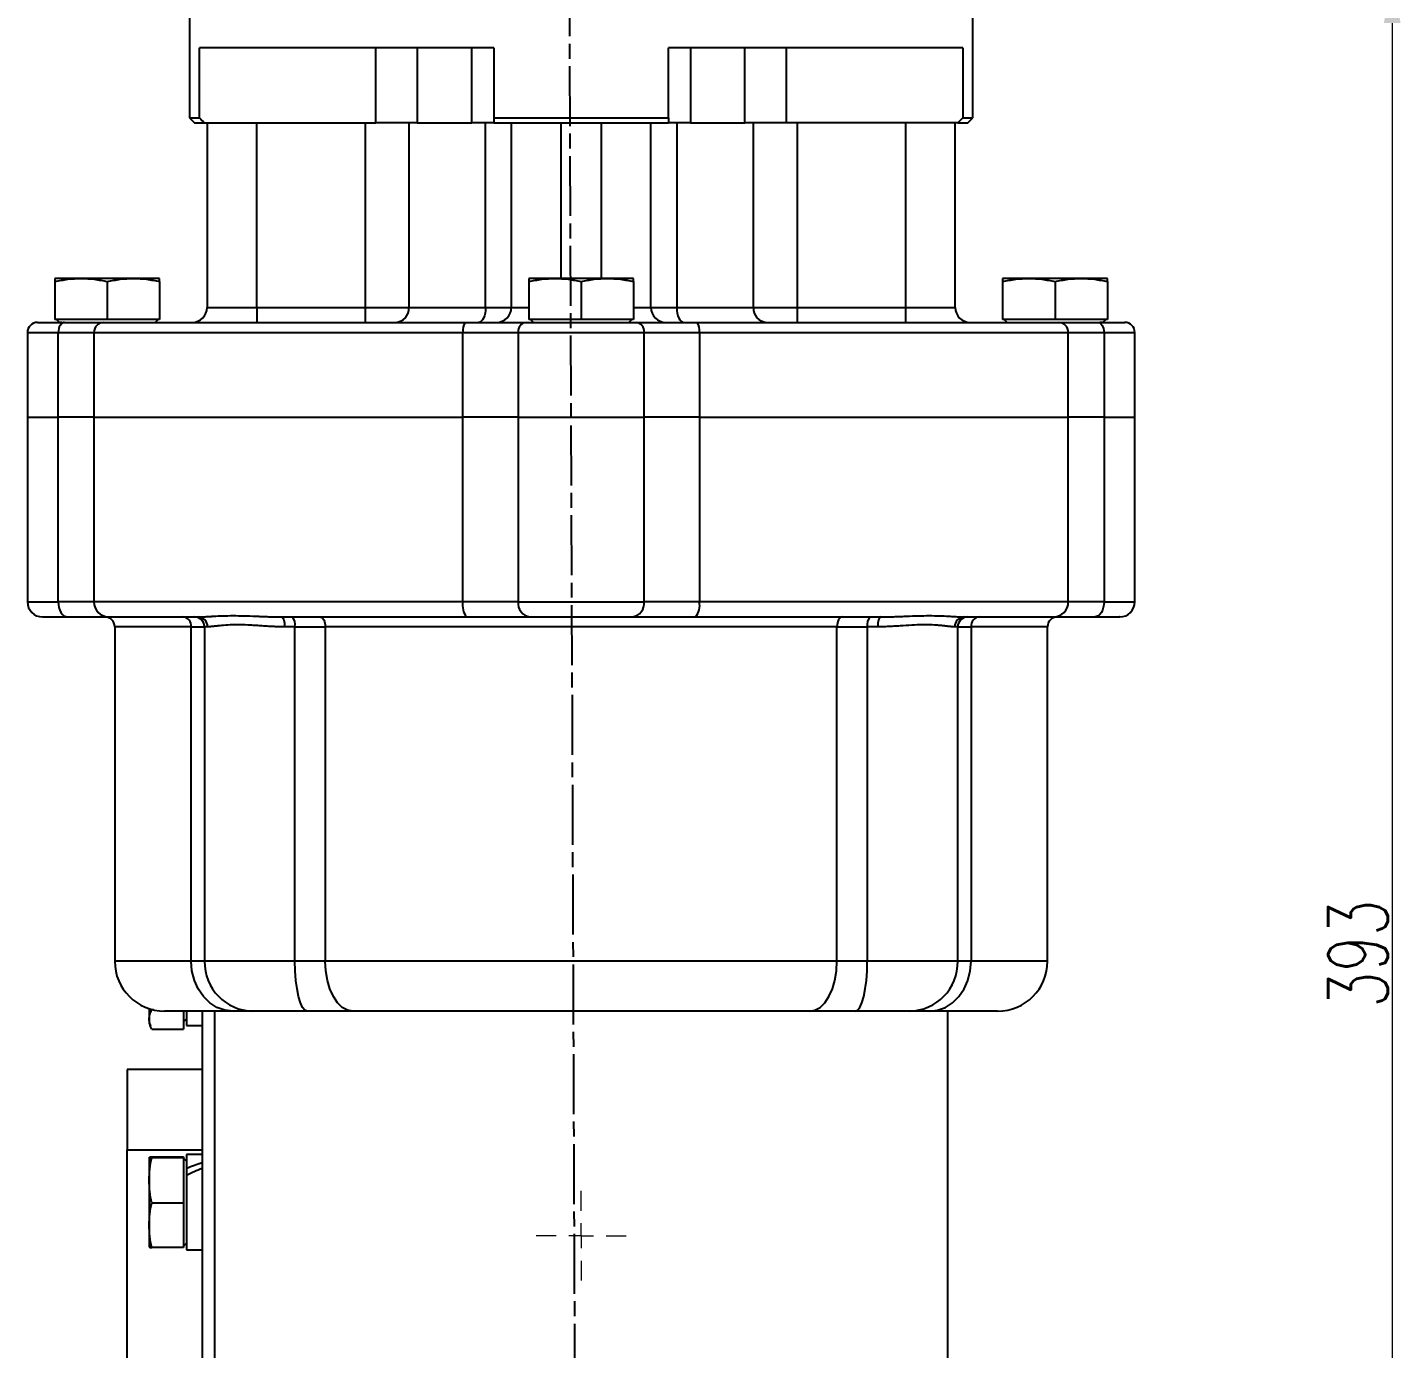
# Model space of a CAD drawing. Header units: millimetres. Extents: x 2016 to 4452, y 736 to 2459.
# Drawn here: x 2654 to 2929.3, y 1782.4 to 2047.1 of the extents above; entities that cross this region are included whole.
import ezdxf

# ---------------------------------------------------------------- set-up
doc = ezdxf.new("R2010")
doc.units = ezdxf.units.MM
doc.linetypes.add('AM_ISO08W050', pattern=[18, 12, -1.5, 3, -1.5])
for name, color, linetype, lineweight in [('10', 7, 'Continuous', 0), ('AM_5', 3, 'Continuous', 25), ('AM_7', 4, 'AM_ISO08W050', 25)]:
    doc.layers.add(name, color=color, linetype=linetype, lineweight=lineweight)
doc.styles.add('SLDTEXTSTYLE1', font='txt.shx', dxfattribs={"width": 0.7, "bigfont": 'gbcbig.shx'})
doc.dimstyles.new('SLDDIMSTYLE12$0', dxfattribs={"dimtxt": 12, "dimasz": 10, "dimexe": 0, "dimexo": 0.0625, "dimgap": 0.875, "dimtad": 1, "dimdec": 1, "dimlfac": 1.8, "dimrnd": 1e-09, "dimzin": 12, "dimdsep": 46, "dimtxsty": 'SLDTEXTSTYLE1', "dimcen": 0.09, "dimdle": 8.16, "dimclrd": 3, "dimclre": 3, "dimadec": 0, "dimazin": 3, "dimtfac": 1, "dimtdec": 1, "dimtofl": 0, "dimtmove": 0, "dimatfit": 3, "dimfxl": 0, "dimfrac": 2, "dimtolj": 1, "dimlwd": 5, "dimlwe": 5, "dimarcsym": 0})

# ---------------------------------------------------------------- blocks, each defined once
blk = doc.blocks.new('SW_CENTERMARKSYMBOL_17')
at = {"layer": '10', "color": 0}
for p, q in [((0, 1), (0, 1.8)), ((-1, 0), (-1.8, 0)), ((0, 0), (-0.5, 0)), ((0, 0), (0, 0.5)), ((0, 0), (0, -0.5)), ((0, 0), (0.5, 0)), ((1, 0), (1.8, 0)), ((0, -1), (0, -1.8))]:
    blk.add_line(p, q, dxfattribs=at)
blk = doc.blocks.new('*D79')
at = {"layer": 'AM_5', "color": 3, "lineweight": 5, "transparency": 16777216}
blk.add_line((2842.59, 2057.99), (2927.62, 2057.99), dxfattribs=at)
at = {"layer": 'AM_5', "color": 3, "linetype": 'Continuous', "lineweight": 5, "transparency": 16777216}
for p, q in [((2927.62, 2047.99), (2927.62, 1674.99)), ((2828.09, 1664.99), (2927.62, 1664.99))]:
    blk.add_line(p, q, dxfattribs=at)
at = {"layer": 'AM_5', "color": 3, "transparency": 16777216}
for points in [[(2925.96, 2047.99), (2929.29, 2047.99), (2927.62, 2057.99)], [(2925.96, 1674.99), (2929.29, 1674.99), (2927.62, 1664.99)]]:
    blk.add_solid(points, dxfattribs=at)
at = {"layer": 'Defpoints', "color": 0, "transparency": 16777216}
for p in [(2842.52, 2057.99), (2828.02, 1664.99), (2927.62, 1664.99)]:
    blk.add_point(p, dxfattribs=at)
at = {"layer": 'AM_5', "color": 0, "transparency": 16777216, "insert": (2920.75, 1861.49), "char_height": 12, "attachment_point": 5, "rotation": 90, "style": 'SLDTEXTSTYLE1'}
blk.add_mtext('\\A1;393', dxfattribs=at)

msp = doc.modelspace()

# ---------------------------------------------------------------- linework, layer by layer
at = {"color": 7, "linetype": 'Continuous', "lineweight": 25}
for p, q in [((2686.524, 2056.989), (2686.524, 2028.989)), ((2843.524, 2028.989), (2843.524, 2056.989)), ((2747.524, 2042.989), (2688.5, 2042.989)), ((2688.5, 2028.989), (2688.5, 2042.989)), ((2723.866, 2027.989), (2723.866, 2042.989)), ((2732.181, 2042.989), (2732.181, 2027.989)), ((2743.08, 2027.989), (2743.08, 2042.989)), ((2747.524, 2042.989), (2747.524, 2028.989)), ((2841.549, 2042.989), (2782.524, 2042.989)), ((2782.524, 2028.989), (2782.524, 2042.989)), ((2786.969, 2042.989), (2786.969, 2027.989)), ((2797.868, 2027.989), (2797.868, 2042.989)), ((2806.182, 2027.989), (2806.182, 2042.989)), ((2841.549, 2042.989), (2841.549, 2028.989)), ((2686.524, 2028.989), (2687.524, 2027.989)), ((2686.524, 2028.989), (2688.5, 2028.989)), ((2747.524, 2028.989), (2782.524, 2028.989)), ((2841.549, 2028.989), (2843.524, 2028.989)), ((2842.524, 2027.989), (2843.524, 2028.989)), ((2687.524, 2027.989), (2689.526, 2027.989)), ((2689.526, 2027.989), (2723.866, 2027.989)), ((2690.024, 2027.989), (2690.024, 1990.989)), ((2700.024, 1990.989), (2700.024, 2027.989)), ((2721.732, 2027.989), (2721.732, 1990.989)), ((2732.181, 2027.989), (2723.866, 2027.989)), ((2730.478, 2027.989), (2730.478, 1990.989)), ((2732.181, 2027.989), (2743.08, 2027.989)), ((2747.524, 2027.989), (2743.08, 2027.989)), ((2745.873, 1990.989), (2745.873, 2027.989)), ((2747.524, 2027.989), (2782.524, 2027.989)), ((2751.024, 2027.989), (2751.024, 1990.989)), ((2761.024, 1996.789), (2761.024, 2027.989)), ((2769.024, 2027.989), (2769.024, 1996.789)), ((2779.024, 1990.989), (2779.024, 2027.989)), ((2786.969, 2027.989), (2782.524, 2027.989)), ((2784.176, 2027.989), (2784.176, 1990.989)), ((2786.969, 2027.989), (2797.868, 2027.989)), ((2806.182, 2027.989), (2797.868, 2027.989)), ((2799.571, 1990.989), (2799.571, 2027.989)), ((2840.523, 2027.989), (2806.182, 2027.989)), ((2808.317, 2027.989), (2808.317, 1990.989)), ((2830.024, 2027.989), (2830.024, 1990.989)), ((2840.024, 1990.989), (2840.024, 2027.989)), ((2840.523, 2027.989), (2842.524, 2027.989)), ((2664.774, 1996.789), (2659.524, 1996.789)), ((2659.524, 1996.198), (2659.524, 1988.589)), ((2675.274, 1996.789), (2664.774, 1996.789)), ((2670.024, 1996.198), (2670.024, 1988.589)), ((2680.524, 1996.789), (2675.274, 1996.789)), ((2680.524, 1996.198), (2680.524, 1988.589)), ((2759.774, 1996.789), (2754.524, 1996.789)), ((2754.524, 1996.198), (2754.524, 1988.589)), ((2770.274, 1996.789), (2759.774, 1996.789)), ((2765.024, 1996.198), (2765.024, 1988.589)), ((2775.524, 1996.789), (2770.274, 1996.789)), ((2775.524, 1996.198), (2775.524, 1988.589)), ((2854.774, 1996.789), (2849.524, 1996.789)), ((2849.524, 1996.198), (2849.524, 1988.589)), ((2865.274, 1996.789), (2854.774, 1996.789)), ((2860.024, 1996.198), (2860.024, 1988.589)), ((2870.524, 1996.789), (2865.274, 1996.789)), ((2870.524, 1996.198), (2870.524, 1988.589)), ((2690.024, 1990.989), (2700.024, 1990.989)), ((2700.024, 1990.989), (2700.024, 1987.989)), ((2700.024, 1990.989), (2721.732, 1990.989)), ((2721.732, 1990.989), (2721.732, 1987.989)), ((2721.732, 1990.989), (2730.478, 1990.989)), ((2730.478, 1990.989), (2745.873, 1990.989)), ((2745.873, 1990.989), (2751.024, 1990.989)), ((2751.024, 1990.989), (2754.524, 1990.989)), ((2775.524, 1990.989), (2779.024, 1990.989)), ((2779.024, 1990.989), (2784.176, 1990.989)), ((2784.176, 1990.989), (2799.571, 1990.989)), ((2799.571, 1990.989), (2808.317, 1990.989)), ((2808.317, 1990.989), (2808.317, 1987.989)), ((2808.317, 1990.989), (2830.024, 1990.989)), ((2830.024, 1990.989), (2830.024, 1987.989)), ((2830.024, 1990.989), (2840.024, 1990.989)), ((2670.024, 1988.589), (2659.524, 1988.589)), ((2659.849, 1988.589), (2660.449, 1987.989)), ((2660.921, 1987.989), (2660.449, 1987.989)), ((2680.524, 1988.589), (2670.024, 1988.589)), ((2679.599, 1987.989), (2680.199, 1988.589)), ((2765.024, 1988.589), (2754.524, 1988.589)), ((2754.849, 1988.589), (2755.449, 1987.989)), ((2775.524, 1988.589), (2765.024, 1988.589)), ((2774.599, 1987.989), (2775.199, 1988.589)), ((2860.024, 1988.589), (2849.524, 1988.589)), ((2849.849, 1988.589), (2850.449, 1987.989)), ((2870.524, 1988.589), (2860.024, 1988.589)), ((2869.599, 1987.989), (2869.026, 1987.989)), ((2869.599, 1987.989), (2870.199, 1988.589)), ((2654.024, 1985.989), (2654.024, 1968.989)), ((2654.024, 1985.989), (2660.201, 1985.989)), ((2660.201, 1985.989), (2667.359, 1985.989)), ((2660.201, 1968.989), (2660.201, 1985.989)), ((2667.359, 1985.989), (2741.324, 1985.989)), ((2667.359, 1985.989), (2667.359, 1968.989)), ((2741.324, 1985.989), (2752.394, 1985.989)), ((2741.324, 1968.989), (2741.324, 1985.989)), ((2752.394, 1985.989), (2777.654, 1985.989)), ((2752.394, 1985.989), (2752.394, 1968.989)), ((2777.654, 1968.989), (2777.654, 1985.989)), ((2777.654, 1985.989), (2788.725, 1985.989)), ((2788.725, 1985.989), (2788.725, 1968.989)), ((2788.725, 1985.989), (2862.69, 1985.989)), ((2862.69, 1968.989), (2862.69, 1985.989)), ((2862.69, 1985.989), (2869.847, 1985.989)), ((2869.847, 1985.989), (2869.847, 1968.989)), ((2869.847, 1985.989), (2876.024, 1985.989)), ((2876.024, 1968.989), (2876.024, 1985.989)), ((2654.024, 1968.989), (2654.024, 1931.989)), ((2654.024, 1968.989), (2660.201, 1968.989)), ((2667.359, 1968.989), (2660.201, 1968.989)), ((2660.201, 1931.989), (2660.201, 1968.989)), ((2667.359, 1968.989), (2741.324, 1968.989)), ((2667.359, 1968.989), (2667.359, 1931.989)), ((2752.394, 1968.989), (2741.324, 1968.989)), ((2741.324, 1931.989), (2741.324, 1968.989)), ((2752.394, 1968.989), (2777.654, 1968.989)), ((2752.394, 1968.989), (2752.394, 1931.989)), ((2788.725, 1968.989), (2777.654, 1968.989)), ((2777.654, 1931.989), (2777.654, 1968.989)), ((2788.725, 1968.989), (2862.69, 1968.989)), ((2788.725, 1968.989), (2788.725, 1931.989)), ((2869.847, 1968.989), (2862.69, 1968.989)), ((2862.69, 1931.989), (2862.69, 1968.989)), ((2869.847, 1968.989), (2876.024, 1968.989)), ((2869.847, 1968.989), (2869.847, 1931.989)), ((2876.024, 1931.989), (2876.024, 1968.989)), ((2654.024, 1931.989), (2660.201, 1931.989)), ((2667.359, 1931.989), (2660.201, 1931.989)), ((2741.324, 1931.989), (2667.359, 1931.989)), ((2752.394, 1931.989), (2741.324, 1931.989)), ((2752.394, 1931.989), (2777.654, 1931.989)), ((2788.725, 1931.989), (2777.654, 1931.989)), ((2862.69, 1931.989), (2788.725, 1931.989)), ((2869.847, 1931.989), (2862.69, 1931.989)), ((2869.847, 1931.989), (2876.024, 1931.989)), ((2686.845, 1926.989), (2671.524, 1926.989)), ((2671.524, 1926.989), (2671.524, 1913.989)), ((2686.845, 1926.989), (2689.516, 1926.989)), ((2686.845, 1859.989), (2686.845, 1926.989)), ((2690.132, 1926.989), (2689.516, 1926.989)), ((2689.516, 1926.989), (2689.516, 1859.989)), ((2707.653, 1926.989), (2705.589, 1926.989)), ((2707.653, 1926.989), (2713.739, 1926.989)), ((2707.653, 1859.989), (2707.653, 1926.989)), ((2816.31, 1926.989), (2713.739, 1926.989)), ((2713.739, 1926.989), (2713.739, 1859.989)), ((2816.31, 1859.989), (2816.31, 1926.989)), ((2816.31, 1926.989), (2822.395, 1926.989)), ((2822.395, 1926.989), (2822.395, 1859.989)), ((2824.459, 1926.989), (2822.395, 1926.989)), ((2840.532, 1926.989), (2839.917, 1926.989)), ((2840.532, 1859.989), (2840.532, 1926.989)), ((2840.532, 1926.989), (2843.204, 1926.989)), ((2843.204, 1926.989), (2843.204, 1859.989)), ((2858.524, 1926.989), (2843.204, 1926.989)), ((2858.524, 1913.989), (2858.524, 1926.989)), ((2671.524, 1913.989), (2671.524, 1859.989)), ((2858.524, 1859.989), (2858.524, 1913.989)), ((2686.845, 1859.989), (2671.524, 1859.989)), ((2689.516, 1859.989), (2686.845, 1859.989)), ((2707.653, 1859.989), (2689.516, 1859.989)), ((2713.739, 1859.989), (2707.653, 1859.989)), ((2816.31, 1859.989), (2713.739, 1859.989)), ((2822.395, 1859.989), (2816.31, 1859.989)), ((2840.532, 1859.989), (2822.395, 1859.989)), ((2843.204, 1859.989), (2840.532, 1859.989)), ((2858.524, 1859.989), (2843.204, 1859.989)), ((2678.424, 1850.482), (2678.424, 1848.33)), ((2679.266, 1850.248), (2678.931, 1850.248)), ((2685.324, 1849.989), (2685.324, 1846.412)), ((2685.924, 1849.881), (2685.924, 1847.144)), ((2689.024, 1850.067), (2689.024, 1444.989)), ((2691.524, 1849.989), (2691.524, 1775.989)), ((2838.524, 1775.989), (2838.524, 1849.989)), ((2678.424, 1848.33), (2678.424, 1847.694)), ((2678.424, 1847.694), (2678.685, 1846.977)), ((2685.324, 1847.859), (2685.924, 1848.459)), ((2685.924, 1847.144), (2689.024, 1847.144)), ((2678.931, 1846.412), (2685.324, 1846.412)), ((2689.024, 1838.274), (2674.024, 1838.274)), ((2674.024, 1838.274), (2674.024, 1822.226)), ((2674.024, 1822.226), (2689.024, 1822.226)), ((2674.024, 1772.696), (2674.024, 1822.226)), ((2678.424, 1820.713), (2678.424, 1816.099)), ((2678.931, 1820.789), (2685.324, 1820.789)), ((2678.931, 1820.637), (2685.324, 1820.637)), ((2685.324, 1820.789), (2685.324, 1820.637)), ((2685.324, 1820.637), (2685.324, 1811.561)), ((2685.924, 1819.949), (2685.324, 1820.549)), ((2689.024, 1821.264), (2685.924, 1821.264)), ((2685.924, 1821.264), (2685.924, 1818.469)), ((2685.924, 1818.469), (2685.924, 1817.539)), ((2685.924, 1817.539), (2685.924, 1817.085)), ((2685.924, 1817.085), (2685.924, 1802.164)), ((2678.424, 1816.099), (2678.424, 1807.1)), ((2678.931, 1811.561), (2685.324, 1811.561)), ((2685.324, 1811.561), (2685.324, 1802.639)), ((2678.424, 1807.1), (2678.424, 1802.715)), ((2685.324, 1802.879), (2685.924, 1803.479)), ((2685.324, 1802.639), (2678.931, 1802.639)), ((2685.924, 1802.164), (2689.024, 1802.164))]:
    msp.add_line(p, q, dxfattribs=at)
at = {"color": 7, "linetype": 'Continuous', "lineweight": 25, "flags": 128}
for points in [[(2745.873, 1990.989), (2745.845, 1990.404), (2745.762, 1989.841), (2745.628, 1989.322), (2745.447, 1988.868), (2745.226, 1988.495), (2744.975, 1988.218), (2744.702, 1988.047), (2744.418, 1987.989)], [(2784.176, 1990.989), (2784.204, 1990.404), (2784.286, 1989.841), (2784.421, 1989.322), (2784.602, 1988.868), (2784.822, 1988.495), (2785.074, 1988.218), (2785.347, 1988.047), (2785.63, 1987.989)], [(2661.429, 1987.989), (2661.19, 1987.951), (2660.959, 1987.837), (2660.747, 1987.652), (2660.561, 1987.403), (2660.408, 1987.1), (2660.295, 1986.755), (2660.225, 1986.379), (2660.201, 1985.989)], [(2868.619, 1987.989), (2868.859, 1987.951), (2869.089, 1987.837), (2869.301, 1987.652), (2869.487, 1987.403), (2869.64, 1987.1), (2869.754, 1986.755), (2869.823, 1986.379), (2869.847, 1985.989)], [(2660.201, 1931.989), (2660.237, 1931.404), (2660.342, 1930.841), (2660.512, 1930.322), (2660.741, 1929.868), (2661.02, 1929.495), (2661.338, 1929.218), (2661.684, 1929.047), (2662.043, 1928.989)], [(2869.847, 1931.989), (2869.812, 1931.404), (2869.707, 1930.841), (2869.537, 1930.322), (2869.308, 1929.868), (2869.028, 1929.495), (2868.71, 1929.218), (2868.365, 1929.047), (2868.005, 1928.989)], [(2704.936, 1928.989), (2705.063, 1928.951), (2705.186, 1928.837), (2705.299, 1928.652), (2705.398, 1928.403), (2705.479, 1928.1), (2705.539, 1927.755), (2705.577, 1927.379), (2705.589, 1926.989)], [(2712.642, 1928.989), (2712.856, 1928.951), (2713.062, 1928.837), (2713.251, 1928.652), (2713.417, 1928.403), (2713.554, 1928.1), (2713.655, 1927.755), (2713.718, 1927.379), (2713.739, 1926.989)], [(2817.407, 1928.989), (2817.193, 1928.951), (2816.987, 1928.837), (2816.797, 1928.652), (2816.631, 1928.403), (2816.495, 1928.1), (2816.393, 1927.755), (2816.331, 1927.379), (2816.31, 1926.989)], [(2825.113, 1928.989), (2824.985, 1928.951), (2824.863, 1928.837), (2824.75, 1928.652), (2824.651, 1928.403), (2824.569, 1928.1), (2824.509, 1927.755), (2824.472, 1927.379), (2824.459, 1926.989)], [(2695.206, 1849.989), (2693.575, 1850.181), (2692.006, 1850.75), (2690.561, 1851.674), (2689.294, 1852.918), (2688.254, 1854.433), (2687.481, 1856.162), (2687.005, 1858.038), (2686.845, 1859.989)], [(2710.096, 1849.989), (2709.619, 1850.181), (2709.161, 1850.75), (2708.739, 1851.674), (2708.369, 1852.918), (2708.065, 1854.433), (2707.839, 1856.162), (2707.7, 1858.038), (2707.653, 1859.989)], [(2719.224, 1849.989), (2718.154, 1850.181), (2717.125, 1850.75), (2716.176, 1851.674), (2715.345, 1852.918), (2714.663, 1854.433), (2714.156, 1856.162), (2713.844, 1858.038), (2713.739, 1859.989)], [(2810.825, 1849.989), (2811.895, 1850.181), (2812.924, 1850.75), (2813.872, 1851.674), (2814.703, 1852.918), (2815.385, 1854.433), (2815.892, 1856.162), (2816.204, 1858.038), (2816.31, 1859.989)], [(2819.953, 1849.989), (2820.429, 1850.181), (2820.888, 1850.75), (2821.31, 1851.674), (2821.68, 1852.918), (2821.984, 1854.433), (2822.209, 1856.162), (2822.348, 1858.038), (2822.395, 1859.989)], [(2834.842, 1849.989), (2836.474, 1850.181), (2838.042, 1850.75), (2839.488, 1851.674), (2840.755, 1852.918), (2841.795, 1854.433), (2842.567, 1856.162), (2843.043, 1858.038), (2843.204, 1859.989)]]:
    msp.add_lwpolyline(points, dxfattribs=at)
at = {"color": 7, "linetype": 'Continuous', "lineweight": 25}
for centre, radius, start, end in [((2687.024, 1990.989), 3, 270, 0), ((2727.652, 1990.813), 2.831, 274.08351, 3.57072), ((2748.024, 1990.989), 3, 270, 0), ((2782.024, 1990.989), 3, 180, 270), ((2802.396, 1990.813), 2.831, 176.42928, 265.91649), ((2843.024, 1990.989), 3, 180, 270), ((2656.024, 1985.989), 2, 90, 180), ((2669.331, 1986.017), 1.972, 90.83123, 180.80779), ((2743.798, 1986.461), 2.519, 142.65527, 190.80588), ((2754.212, 1986.178), 1.827, 97.5076, 185.91981), ((2775.837, 1986.178), 1.827, 354.08019, 82.4924), ((2786.251, 1986.461), 2.519, 349.19412, 37.34473), ((2860.717, 1986.017), 1.972, 359.19221, 89.16877), ((2874.024, 1985.989), 2, 0, 90), ((2657.024, 1931.989), 3, 180, 270), ((2670.317, 1931.947), 2.959, 179.19221, 269.16877), ((2745.035, 1931.281), 3.778, 169.19412, 217.34473), ((2755.121, 1931.707), 2.741, 174.08019, 262.4924), ((2774.928, 1931.707), 2.741, 277.5076, 5.91981), ((2785.014, 1931.281), 3.778, 322.65527, 10.80588), ((2859.731, 1931.947), 2.959, 270.83123, 0.80779), ((2873.024, 1931.989), 3, 270, 0), ((2669.524, 1926.989), 2, 0, 90), ((2684.992, 1927.14), 1.858, 355.35679, 84.44427), ((2687.546, 1927.019), 1.97, 359.13273, 89.10565), ((2688.185, 1927.043), 1.947, 358.42879, 88.33749), ((2705.24, 1927.459), 2.459, 348.97664, 38.47279), ((2824.809, 1927.459), 2.459, 141.52721, 191.02336), ((2841.864, 1927.043), 1.947, 91.66251, 181.57121), ((2842.503, 1927.019), 1.97, 90.89435, 180.86727), ((2845.056, 1927.14), 1.858, 95.55573, 184.64321), ((2860.524, 1926.989), 2, 90, 180), ((2681.524, 1859.989), 10, 180, 270), ((2699.367, 1859.84), 9.852, 179.13273, 269.10565), ((2830.681, 1859.84), 9.852, 270.89435, 0.86727), ((2848.524, 1859.989), 10, 270, 0)]:
    msp.add_arc(centre, radius, start, end, dxfattribs=at)
for centre, start_param, end_param in [((2685.924, 1811.714), 1.2213546, 1.4098815), ((2689.024, 1811.714), 1.4098815, 1.5984084)]:
    msp.add_ellipse(centre, major_axis=(16.327, 7.745), ratio=0.3421699, start_param=start_param, end_param=end_param, dxfattribs=at)
for points in [[(2688.5, 2028.989), (2688.842, 2028.656), (2689.184, 2028.322), (2689.526, 2027.989)], [(2747.524, 2028.989), (2747.524, 2028.656), (2747.524, 2028.322), (2747.524, 2027.989)], [(2782.524, 2028.989), (2782.524, 2028.656), (2782.524, 2028.322), (2782.524, 2027.989)], [(2841.549, 2028.989), (2841.207, 2028.656), (2840.865, 2028.322), (2840.523, 2027.989)], [(2657.024, 1928.989), (2657.024, 1928.989), (2658.877, 1928.989), (2662.043, 1928.989)], [(2662.043, 1928.989), (2666.147, 1928.989), (2669.048, 1928.989), (2670.274, 1928.989)], [(2670.274, 1928.989), (2673.551, 1928.989), (2679.677, 1928.989), (2688.241, 1928.989)], [(2704.936, 1928.989), (2715.879, 1928.989), (2728.527, 1928.989), (2742.031, 1928.989)], [(2742.031, 1928.989), (2747.083, 1928.989), (2751.571, 1928.989), (2754.762, 1928.989)], [(2775.286, 1928.989), (2778.477, 1928.989), (2782.965, 1928.989), (2788.017, 1928.989)], [(2788.017, 1928.989), (2801.521, 1928.989), (2814.17, 1928.989), (2825.113, 1928.989)], [(2841.807, 1928.989), (2850.371, 1928.989), (2856.497, 1928.989), (2859.774, 1928.989)], [(2859.774, 1928.989), (2861, 1928.989), (2863.902, 1928.989), (2868.005, 1928.989)]]:
    msp.add_open_spline(points, degree=3, dxfattribs=at)
for points, knots in [([(2659.524, 1996.198), (2660.392, 1996.38), (2661.263, 1996.529), (2663.012, 1996.734), (2663.891, 1996.789), (2664.774, 1996.789)], [0, 0, 0, 0, 0.5, 0.5, 1, 1, 1, 1]), ([(2659.524, 1996.789), (2659.524, 1996.789), (2659.524, 1996.734), (2659.524, 1996.529), (2659.524, 1996.38), (2659.524, 1996.198)], [0, 0, 0, 0, 0.5, 0.5, 1, 1, 1, 1]), ([(2664.774, 1996.789), (2665.658, 1996.789), (2666.536, 1996.734), (2668.286, 1996.529), (2669.156, 1996.38), (2670.024, 1996.198)], [0, 0, 0, 0, 0.5, 0.5, 1, 1, 1, 1]), ([(2670.024, 1996.198), (2670.892, 1996.38), (2671.763, 1996.529), (2673.512, 1996.734), (2674.391, 1996.789), (2675.274, 1996.789)], [0, 0, 0, 0, 0.5, 0.5, 1, 1, 1, 1]), ([(2675.274, 1996.789), (2676.158, 1996.789), (2677.036, 1996.734), (2678.786, 1996.529), (2679.656, 1996.38), (2680.524, 1996.198)], [0, 0, 0, 0, 0.5, 0.5, 1, 1, 1, 1]), ([(2680.524, 1996.198), (2680.524, 1996.38), (2680.524, 1996.529), (2680.524, 1996.734), (2680.524, 1996.789), (2680.524, 1996.789)], [0, 0, 0, 0, 0.5, 0.5, 1, 1, 1, 1]), ([(2754.524, 1996.198), (2755.392, 1996.38), (2756.263, 1996.529), (2758.012, 1996.734), (2758.891, 1996.789), (2759.774, 1996.789)], [0, 0, 0, 0, 0.5, 0.5, 1, 1, 1, 1]), ([(2754.524, 1996.789), (2754.524, 1996.789), (2754.524, 1996.734), (2754.524, 1996.529), (2754.524, 1996.38), (2754.524, 1996.198)], [0, 0, 0, 0, 0.5, 0.5, 1, 1, 1, 1]), ([(2759.774, 1996.789), (2760.658, 1996.789), (2761.536, 1996.734), (2763.286, 1996.529), (2764.156, 1996.38), (2765.024, 1996.198)], [0, 0, 0, 0, 0.5, 0.5, 1, 1, 1, 1]), ([(2765.024, 1996.198), (2765.892, 1996.38), (2766.763, 1996.529), (2768.512, 1996.734), (2769.391, 1996.789), (2770.274, 1996.789)], [0, 0, 0, 0, 0.5, 0.5, 1, 1, 1, 1]), ([(2770.274, 1996.789), (2771.158, 1996.789), (2772.036, 1996.734), (2773.786, 1996.529), (2774.656, 1996.38), (2775.524, 1996.198)], [0, 0, 0, 0, 0.5, 0.5, 1, 1, 1, 1]), ([(2775.524, 1996.198), (2775.524, 1996.38), (2775.524, 1996.529), (2775.524, 1996.734), (2775.524, 1996.789), (2775.524, 1996.789)], [0, 0, 0, 0, 0.5, 0.5, 1, 1, 1, 1]), ([(2849.524, 1996.198), (2850.392, 1996.38), (2851.263, 1996.529), (2853.012, 1996.734), (2853.891, 1996.789), (2854.774, 1996.789)], [0, 0, 0, 0, 0.5, 0.5, 1, 1, 1, 1]), ([(2849.524, 1996.789), (2849.524, 1996.789), (2849.524, 1996.734), (2849.524, 1996.529), (2849.524, 1996.38), (2849.524, 1996.198)], [0, 0, 0, 0, 0.5, 0.5, 1, 1, 1, 1]), ([(2854.774, 1996.789), (2855.658, 1996.789), (2856.536, 1996.734), (2858.286, 1996.529), (2859.156, 1996.38), (2860.024, 1996.198)], [0, 0, 0, 0, 0.5, 0.5, 1, 1, 1, 1]), ([(2860.024, 1996.198), (2860.892, 1996.38), (2861.763, 1996.529), (2863.512, 1996.734), (2864.391, 1996.789), (2865.274, 1996.789)], [0, 0, 0, 0, 0.5, 0.5, 1, 1, 1, 1]), ([(2865.274, 1996.789), (2866.158, 1996.789), (2867.036, 1996.734), (2868.786, 1996.529), (2869.656, 1996.38), (2870.524, 1996.198)], [0, 0, 0, 0, 0.5, 0.5, 1, 1, 1, 1]), ([(2870.524, 1996.198), (2870.524, 1996.38), (2870.524, 1996.529), (2870.524, 1996.734), (2870.524, 1996.789), (2870.524, 1996.789)], [0, 0, 0, 0, 0.5, 0.5, 1, 1, 1, 1]), ([(2656.024, 1987.989), (2656.025, 1987.989), (2656.027, 1987.989), (2656.04, 1987.989), (2656.062, 1987.989), (2656.092, 1987.989), (2656.131, 1987.989), (2656.179, 1987.989), (2656.235, 1987.989), (2656.3, 1987.989), (2656.463, 1987.989), (2656.794, 1987.989), (2657.42, 1987.989), (2658.212, 1987.989), (2658.969, 1987.989), (2659.59, 1987.989), (2660.02, 1987.989), (2660.469, 1987.989), (2660.938, 1987.989), (2661.265, 1987.989), (2661.429, 1987.989)], [0, 0, 0, 0, 0.0274974, 0.0549359, 0.0823327, 0.1097047, 0.1370692, 0.1644432, 0.1918439, 0.2192885, 0.2467938, 0.37338, 0.500007, 0.6265932, 0.7532202, 0.8026696, 0.8519724, 0.9012284, 0.9505377, 1, 1, 1, 1]), ([(2661.429, 1987.989), (2661.55, 1987.989), (2661.79, 1987.989), (2662.143, 1987.989), (2662.489, 1987.989), (2662.829, 1987.989), (2663.163, 1987.989), (2663.49, 1987.989), (2663.811, 1987.989), (2664.445, 1987.989), (2665.344, 1987.989), (2666.42, 1987.989), (2667.364, 1987.989), (2668.033, 1987.989), (2668.495, 1987.989), (2668.802, 1987.989), (2669.075, 1987.989), (2669.227, 1987.989), (2669.302, 1987.989)], [0, 0, 0, 0, 0.03107624, 0.06211311, 0.09312409, 0.12412267, 0.15512237, 0.18613672, 0.21717921, 0.24826332, 0.37411693, 0.50000666, 0.62586027, 0.75175001, 0.81385983, 0.87586601, 0.9378767, 1, 1, 1, 1]), ([(2669.302, 1987.989), (2669.382, 1987.989), (2669.542, 1987.989), (2669.794, 1987.989), (2670.055, 1987.989), (2670.326, 1987.989), (2670.607, 1987.989), (2670.897, 1987.989), (2671.197, 1987.989), (2671.507, 1987.989), (2671.827, 1987.989), (2672.156, 1987.989), (2672.495, 1987.989), (2672.844, 1987.989), (2673.881, 1987.989), (2675.772, 1987.989), (2678.845, 1987.989), (2682.345, 1987.989), (2686.279, 1987.989), (2690.608, 1987.989), (2695.317, 1987.989), (2700.368, 1987.989), (2705.719, 1987.989), (2711.339, 1987.989), (2717.163, 1987.989), (2723.174, 1987.989), (2727.857, 1987.989), (2731.11, 1987.989), (2732.864, 1987.989), (2734.629, 1987.989), (2736.405, 1987.989), (2738.191, 1987.989), (2739.987, 1987.989), (2741.192, 1987.989), (2741.795, 1987.989)], [0, 0, 0, 0, 0.0093105, 0.0186159, 0.0279169, 0.0372146, 0.0465099, 0.0558039, 0.0650974, 0.0743915, 0.0836871, 0.0929851, 0.1022866, 0.1115925, 0.1209037, 0.1830711, 0.2452435, 0.3086194, 0.3720001, 0.435998, 0.5000006, 0.5639986, 0.6280012, 0.691377, 0.7547578, 0.8169252, 0.8790975, 0.8963842, 0.9136555, 0.9309179, 0.9481773, 0.96544, 0.9827122, 1, 1, 1, 1]), ([(2741.795, 1987.989), (2741.944, 1987.989), (2742.241, 1987.989), (2742.683, 1987.989), (2743.122, 1987.989), (2743.558, 1987.989), (2743.991, 1987.989), (2744.421, 1987.989), (2744.848, 1987.989), (2745.703, 1987.989), (2746.961, 1987.989), (2748.566, 1987.989), (2750.085, 1987.989), (2751.268, 1987.989), (2752.158, 1987.989), (2752.793, 1987.989), (2753.401, 1987.989), (2753.782, 1987.989), (2753.973, 1987.989)], [0, 0, 0, 0, 0.0310762, 0.0621131, 0.0931241, 0.1241227, 0.1551224, 0.1861367, 0.2171792, 0.2482633, 0.3741169, 0.5000067, 0.6258603, 0.75175, 0.8138598, 0.875866, 0.9378767, 1, 1, 1, 1]), ([(2753.973, 1987.989), (2754.045, 1987.989), (2754.19, 1987.989), (2754.415, 1987.989), (2754.646, 1987.989), (2754.883, 1987.989), (2755.126, 1987.989), (2755.376, 1987.989), (2755.632, 1987.989), (2755.894, 1987.989), (2756.485, 1987.989), (2757.451, 1987.989), (2758.86, 1987.989), (2760.349, 1987.989), (2761.888, 1987.989), (2763.453, 1987.989), (2765.024, 1987.989), (2766.595, 1987.989), (2768.16, 1987.989), (2769.699, 1987.989), (2771.189, 1987.989), (2772.597, 1987.989), (2773.639, 1987.989), (2774.366, 1987.989), (2774.825, 1987.989), (2775.263, 1987.989), (2775.683, 1987.989), (2775.944, 1987.989), (2776.075, 1987.989)], [0, 0, 0, 0, 0.0137503, 0.0274712, 0.0411711, 0.0548587, 0.0685425, 0.0822311, 0.0959331, 0.109657, 0.1234113, 0.1867117, 0.2500325, 0.313333, 0.3766538, 0.4383183, 0.5000035, 0.561668, 0.6233532, 0.6866536, 0.7499745, 0.8132749, 0.8765957, 0.9013233, 0.9259776, 0.9506084, 0.975266, 1, 1, 1, 1]), ([(2776.075, 1987.989), (2776.17, 1987.989), (2776.359, 1987.989), (2776.652, 1987.989), (2776.952, 1987.989), (2777.259, 1987.989), (2777.573, 1987.989), (2777.894, 1987.989), (2778.222, 1987.989), (2778.897, 1987.989), (2779.963, 1987.989), (2781.483, 1987.989), (2783.087, 1987.989), (2784.483, 1987.989), (2785.625, 1987.989), (2786.489, 1987.989), (2787.364, 1987.989), (2787.957, 1987.989), (2788.253, 1987.989)], [0, 0, 0, 0, 0.0310762, 0.0621131, 0.0931241, 0.1241227, 0.1551224, 0.1861367, 0.2171792, 0.2482633, 0.3741169, 0.5000067, 0.6258603, 0.75175, 0.8138598, 0.875866, 0.9378767, 1, 1, 1, 1]), ([(2788.253, 1987.989), (2788.578, 1987.989), (2789.228, 1987.989), (2790.199, 1987.989), (2791.167, 1987.989), (2792.132, 1987.989), (2793.094, 1987.989), (2794.053, 1987.989), (2795.009, 1987.989), (2795.962, 1987.989), (2796.912, 1987.989), (2797.859, 1987.989), (2798.802, 1987.989), (2799.743, 1987.989), (2802.455, 1987.989), (2806.874, 1987.989), (2812.885, 1987.989), (2818.709, 1987.989), (2824.329, 1987.989), (2829.681, 1987.989), (2834.731, 1987.989), (2839.44, 1987.989), (2843.769, 1987.989), (2847.704, 1987.989), (2851.203, 1987.989), (2854.276, 1987.989), (2856.28, 1987.989), (2857.508, 1987.989), (2858.133, 1987.989), (2858.724, 1987.989), (2859.281, 1987.989), (2859.805, 1987.989), (2860.297, 1987.989), (2860.596, 1987.989), (2860.746, 1987.989)], [0, 0, 0, 0, 0.0093105, 0.0186159, 0.0279169, 0.0372146, 0.0465099, 0.0558039, 0.0650974, 0.0743915, 0.0836871, 0.0929851, 0.1022866, 0.1115925, 0.1209037, 0.1830711, 0.2452435, 0.3086194, 0.3720001, 0.435998, 0.5000006, 0.5639986, 0.6280012, 0.691377, 0.7547578, 0.8169252, 0.8790975, 0.8963842, 0.9136555, 0.9309179, 0.9481773, 0.96544, 0.9827122, 1, 1, 1, 1]), ([(2860.746, 1987.989), (2860.783, 1987.989), (2860.857, 1987.989), (2860.979, 1987.989), (2861.11, 1987.989), (2861.251, 1987.989), (2861.4, 1987.989), (2861.558, 1987.989), (2861.726, 1987.989), (2862.081, 1987.989), (2862.684, 1987.989), (2863.628, 1987.989), (2864.704, 1987.989), (2865.702, 1987.989), (2866.554, 1987.989), (2867.216, 1987.989), (2867.902, 1987.989), (2868.38, 1987.989), (2868.619, 1987.989)], [0, 0, 0, 0, 0.0310762, 0.0621131, 0.0931241, 0.1241227, 0.1551224, 0.1861367, 0.2171792, 0.2482633, 0.3741169, 0.5000067, 0.6258603, 0.75175, 0.8138598, 0.875866, 0.9378767, 1, 1, 1, 1]), ([(2868.619, 1987.989), (2869.353, 1987.989), (2870.838, 1987.989), (2872.498, 1987.989), (2873.576, 1987.989), (2874.058, 1987.989), (2873.978, 1987.989), (2873.96, 1987.989)], [0, 0, 0, 0, 0.2300623, 0.465377, 0.7006917, 0.930754, 1, 1, 1, 1]), ([(2688.241, 1928.989), (2688.33, 1928.99), (2688.509, 1928.991), (2688.787, 1928.997), (2689.075, 1929.007), (2689.372, 1929.02), (2689.678, 1929.036), (2689.993, 1929.053), (2690.318, 1929.071), (2690.651, 1929.09), (2690.994, 1929.109), (2691.811, 1929.154), (2693.174, 1929.217), (2695.207, 1929.251), (2697.41, 1929.217), (2699.252, 1929.15), (2700.628, 1929.096), (2701.466, 1929.064), (2702.317, 1929.035), (2703.179, 1929.011), (2704.05, 1928.993), (2704.641, 1928.99), (2704.936, 1928.989)], [0, 0, 0, 0, 0.024779, 0.0496102, 0.0744949, 0.0994342, 0.1244292, 0.149481, 0.1745908, 0.1997594, 0.2249881, 0.2502776, 0.3762065, 0.5001242, 0.6241409, 0.7501794, 0.7922188, 0.8340908, 0.8757999, 0.9173511, 0.9587493, 1, 1, 1, 1]), ([(2705.589, 1926.989), (2705.46, 1926.99), (2705.193, 1926.991), (2704.785, 1926.997), (2704.357, 1927.008), (2703.91, 1927.023), (2703.445, 1927.042), (2702.935, 1927.067), (2702.355, 1927.1), (2701.733, 1927.138), (2701.105, 1927.178), (2700.276, 1927.234), (2699.295, 1927.297), (2697.788, 1927.378), (2696.05, 1927.426), (2694.163, 1927.369), (2692.8, 1927.247), (2691.963, 1927.152), (2691.52, 1927.1), (2691.193, 1927.064), (2690.882, 1927.032), (2690.596, 1927.008), (2690.347, 1926.992), (2690.201, 1926.99), (2690.132, 1926.989)], [0, 0, 0, 0, 0.0181726, 0.0374209, 0.0577463, 0.0791501, 0.1016336, 0.1251976, 0.1538048, 0.1874266, 0.2185554, 0.2496856, 0.3160964, 0.375019, 0.4998277, 0.6241215, 0.7494717, 0.8121152, 0.8433707, 0.8746159, 0.9096153, 0.9421765, 0.9723032, 1, 1, 1, 1]), ([(2754.762, 1928.989), (2757.225, 1928.989), (2761.013, 1928.989), (2769.036, 1928.989), (2772.823, 1928.989), (2775.286, 1928.989)], [0, 0, 0, 0, 0.5, 0.5, 1, 1, 1, 1]), ([(2839.917, 1926.989), (2839.871, 1926.99), (2839.778, 1926.991), (2839.625, 1926.997), (2839.456, 1927.008), (2839.27, 1927.023), (2839.065, 1927.042), (2838.827, 1927.067), (2838.541, 1927.1), (2838.211, 1927.138), (2837.854, 1927.178), (2837.352, 1927.234), (2836.697, 1927.297), (2835.562, 1927.378), (2834.011, 1927.426), (2831.899, 1927.369), (2829.974, 1927.247), (2828.549, 1927.152), (2827.717, 1927.1), (2827.059, 1927.064), (2826.382, 1927.032), (2825.703, 1927.008), (2825.068, 1926.992), (2824.656, 1926.99), (2824.459, 1926.989)], [0, 0, 0, 0, 0.0181726, 0.0374209, 0.0577463, 0.0791501, 0.1016336, 0.1251976, 0.1538048, 0.1874266, 0.2185554, 0.2496856, 0.3160964, 0.375019, 0.4998277, 0.6241215, 0.7494717, 0.8121152, 0.8433707, 0.8746159, 0.9096153, 0.9421765, 0.9723032, 1, 1, 1, 1]), ([(2825.113, 1928.989), (2825.29, 1928.99), (2825.645, 1928.991), (2826.173, 1928.997), (2826.697, 1929.007), (2827.217, 1929.02), (2827.734, 1929.036), (2828.246, 1929.053), (2828.755, 1929.071), (2829.259, 1929.09), (2829.758, 1929.109), (2830.91, 1929.154), (2832.644, 1929.217), (2834.846, 1929.251), (2836.88, 1929.217), (2838.326, 1929.15), (2839.291, 1929.096), (2839.846, 1929.064), (2840.376, 1929.035), (2840.879, 1929.011), (2841.359, 1928.993), (2841.658, 1928.99), (2841.807, 1928.989)], [0, 0, 0, 0, 0.024779, 0.0496102, 0.0744949, 0.0994341, 0.1244292, 0.149481, 0.1745908, 0.1997594, 0.2249881, 0.2502776, 0.3762065, 0.5001242, 0.6241409, 0.7501794, 0.7922188, 0.8340908, 0.8757999, 0.9173511, 0.9587493, 1, 1, 1, 1]), ([(2868.005, 1928.989), (2868.687, 1928.989), (2870.065, 1928.989), (2871.607, 1928.989), (2872.608, 1928.989), (2873.056, 1928.989), (2872.982, 1928.989), (2872.964, 1928.989)], [0, 0, 0, 0, 0.2300623, 0.465377, 0.7006917, 0.930754, 1, 1, 1, 1]), ([(2678.424, 1848.33), (2678.424, 1848.652), (2678.471, 1848.973), (2678.647, 1849.612), (2678.775, 1849.93), (2678.931, 1850.248)], [0, 0, 0, 0, 0.5, 0.5, 1, 1, 1, 1]), ([(2695.206, 1849.989), (2695.043, 1849.989), (2694.715, 1849.989), (2694.235, 1849.989), (2693.763, 1849.989), (2693.299, 1849.989), (2692.844, 1849.989), (2692.397, 1849.989), (2691.959, 1849.989), (2691.529, 1849.989), (2691.107, 1849.989), (2690.694, 1849.989), (2690.289, 1849.989), (2689.893, 1849.989), (2688.768, 1849.989), (2687.067, 1849.989), (2685.085, 1849.989), (2683.514, 1849.989), (2682.646, 1849.989), (2682.199, 1849.989), (2681.991, 1849.989), (2681.82, 1849.989), (2681.688, 1849.989), (2681.594, 1849.989), (2681.535, 1849.989), (2681.528, 1849.989), (2681.524, 1849.989)], [0, 0, 0, 0, 0.0185431, 0.0370745, 0.0555964, 0.0741109, 0.0926202, 0.1111264, 0.1296316, 0.1481381, 0.1666478, 0.1851631, 0.203686, 0.2222187, 0.2407633, 0.3649979, 0.4892435, 0.6162081, 0.7431839, 0.779911, 0.8165972, 0.8532594, 0.889914, 0.9265779, 0.9632677, 1, 1, 1, 1]), ([(2699.213, 1849.989), (2699.167, 1849.989), (2699.074, 1849.989), (2698.923, 1849.989), (2698.762, 1849.989), (2698.592, 1849.989), (2698.412, 1849.989), (2698.222, 1849.989), (2698.022, 1849.989), (2697.812, 1849.989), (2697.535, 1849.989), (2697.179, 1849.989), (2696.731, 1849.989), (2696.253, 1849.989), (2695.748, 1849.989), (2695.387, 1849.989), (2695.206, 1849.989)], [0, 0, 0, 0, 0.0556404, 0.1112151, 0.1667434, 0.2222442, 0.2777368, 0.3332403, 0.3887739, 0.4443567, 0.5000079, 0.6001093, 0.7000475, 0.7999342, 0.8998811, 1, 1, 1, 1]), ([(2710.096, 1849.989), (2709.967, 1849.989), (2709.71, 1849.989), (2709.33, 1849.989), (2708.952, 1849.989), (2708.579, 1849.989), (2708.21, 1849.989), (2707.844, 1849.989), (2707.482, 1849.989), (2707.125, 1849.989), (2706.771, 1849.989), (2705.936, 1849.989), (2704.673, 1849.989), (2703.12, 1849.989), (2701.763, 1849.989), (2700.89, 1849.989), (2700.36, 1849.989), (2700.076, 1849.989), (2699.818, 1849.989), (2699.588, 1849.989), (2699.383, 1849.989), (2699.27, 1849.989), (2699.213, 1849.989)], [0, 0, 0, 0, 0.0246483, 0.0492285, 0.0737576, 0.0982528, 0.1227315, 0.1472108, 0.171708, 0.1962405, 0.2208254, 0.2454798, 0.3727266, 0.5000062, 0.6272529, 0.7545325, 0.7955722, 0.8364541, 0.8772578, 0.9180634, 0.958951, 1, 1, 1, 1]), ([(2719.224, 1849.989), (2719.068, 1849.989), (2718.756, 1849.989), (2718.282, 1849.989), (2717.804, 1849.989), (2717.32, 1849.989), (2716.831, 1849.989), (2716.338, 1849.989), (2715.839, 1849.989), (2715.336, 1849.989), (2714.693, 1849.989), (2713.905, 1849.989), (2712.969, 1849.989), (2712.022, 1849.989), (2711.065, 1849.989), (2710.419, 1849.989), (2710.096, 1849.989)], [0, 0, 0, 0, 0.0556404, 0.1112151, 0.1667434, 0.2222442, 0.2777368, 0.3332403, 0.3887739, 0.4443567, 0.5000079, 0.6001093, 0.7000475, 0.7999342, 0.8998811, 1, 1, 1, 1]), ([(2810.825, 1849.989), (2810.574, 1849.989), (2810.072, 1849.989), (2809.312, 1849.989), (2808.549, 1849.989), (2807.78, 1849.989), (2807.007, 1849.989), (2806.229, 1849.989), (2805.447, 1849.989), (2804.659, 1849.989), (2803.867, 1849.989), (2803.071, 1849.989), (2802.269, 1849.989), (2801.463, 1849.989), (2799.112, 1849.989), (2795.142, 1849.989), (2789.403, 1849.989), (2783.492, 1849.989), (2777.416, 1849.989), (2771.249, 1849.989), (2765.024, 1849.989), (2758.8, 1849.989), (2752.633, 1849.989), (2746.556, 1849.989), (2740.646, 1849.989), (2734.906, 1849.989), (2730.701, 1849.989), (2727.893, 1849.989), (2726.407, 1849.989), (2724.937, 1849.989), (2723.483, 1849.989), (2722.046, 1849.989), (2720.624, 1849.989), (2719.691, 1849.989), (2719.224, 1849.989)], [0, 0, 0, 0, 0.0092721, 0.0185383, 0.0277997, 0.0370575, 0.0463127, 0.0555663, 0.0648194, 0.0740732, 0.0833286, 0.0925868, 0.1018487, 0.1111156, 0.1203884, 0.1825092, 0.2446355, 0.3081213, 0.3716128, 0.4358041, 0.5000007, 0.564192, 0.6283886, 0.6918745, 0.755366, 0.8174867, 0.879613, 0.8968277, 0.9140254, 0.931213, 0.9483974, 0.9655854, 0.982784, 1, 1, 1, 1]), ([(2819.953, 1849.989), (2819.773, 1849.989), (2819.413, 1849.989), (2818.878, 1849.989), (2818.345, 1849.989), (2817.816, 1849.989), (2817.29, 1849.989), (2816.768, 1849.989), (2816.249, 1849.989), (2815.733, 1849.989), (2815.084, 1849.989), (2814.308, 1849.989), (2813.412, 1849.989), (2812.533, 1849.989), (2811.668, 1849.989), (2811.106, 1849.989), (2810.825, 1849.989)], [0, 0, 0, 0, 0.05564038, 0.11121513, 0.16674335, 0.22224417, 0.27773675, 0.33324028, 0.3887739, 0.44435675, 0.5000079, 0.60010932, 0.70004752, 0.79993417, 0.89988111, 1, 1, 1, 1]), ([(2830.835, 1849.989), (2830.802, 1849.989), (2830.735, 1849.989), (2830.623, 1849.989), (2830.501, 1849.989), (2830.369, 1849.989), (2830.228, 1849.989), (2830.077, 1849.989), (2829.916, 1849.989), (2829.745, 1849.989), (2829.564, 1849.989), (2829.11, 1849.989), (2828.285, 1849.989), (2826.929, 1849.989), (2825.376, 1849.989), (2824.039, 1849.989), (2823.044, 1849.989), (2822.448, 1849.989), (2821.84, 1849.989), (2821.222, 1849.989), (2820.593, 1849.989), (2820.167, 1849.989), (2819.953, 1849.989)], [0, 0, 0, 0, 0.0246483, 0.0492285, 0.0737576, 0.0982528, 0.1227315, 0.1472108, 0.171708, 0.1962405, 0.2208254, 0.2454798, 0.3727266, 0.5000062, 0.6272529, 0.7545325, 0.7955722, 0.8364541, 0.8772578, 0.9180634, 0.958951, 1, 1, 1, 1]), ([(2834.842, 1849.989), (2834.741, 1849.989), (2834.539, 1849.989), (2834.247, 1849.989), (2833.964, 1849.989), (2833.69, 1849.989), (2833.425, 1849.989), (2833.169, 1849.989), (2832.922, 1849.989), (2832.684, 1849.989), (2832.394, 1849.989), (2832.064, 1849.989), (2831.708, 1849.989), (2831.384, 1849.989), (2831.089, 1849.989), (2830.92, 1849.989), (2830.835, 1849.989)], [0, 0, 0, 0, 0.0556404, 0.1112151, 0.1667434, 0.2222442, 0.2777368, 0.3332403, 0.3887739, 0.4443567, 0.5000079, 0.6001093, 0.7000475, 0.7999342, 0.8998811, 1, 1, 1, 1]), ([(2848.524, 1849.989), (2848.523, 1849.989), (2848.521, 1849.989), (2848.505, 1849.989), (2848.48, 1849.989), (2848.444, 1849.989), (2848.397, 1849.989), (2848.341, 1849.989), (2848.274, 1849.989), (2848.197, 1849.989), (2848.11, 1849.989), (2848.012, 1849.989), (2847.904, 1849.989), (2847.786, 1849.989), (2847.419, 1849.989), (2846.633, 1849.989), (2845.101, 1849.989), (2843.146, 1849.989), (2841.339, 1849.989), (2839.967, 1849.989), (2839.191, 1849.989), (2838.384, 1849.989), (2837.547, 1849.989), (2836.677, 1849.989), (2835.779, 1849.989), (2835.155, 1849.989), (2834.842, 1849.989)], [0, 0, 0, 0, 0.0191563, 0.0382997, 0.0574327, 0.0765575, 0.0956765, 0.1147921, 0.1339066, 0.1530225, 0.172142, 0.1912676, 0.2104016, 0.2295463, 0.2487042, 0.3743473, 0.5000015, 0.6256447, 0.7512989, 0.7868641, 0.822392, 0.8578975, 0.893396, 0.9289024, 0.9644321, 1, 1, 1, 1]), ([(2678.931, 1846.412), (2678.775, 1846.729), (2678.647, 1847.047), (2678.471, 1847.686), (2678.424, 1848.007), (2678.424, 1848.33)], [0, 0, 0, 0, 0.5, 0.5, 1, 1, 1, 1]), ([(2678.424, 1820.713), (2678.424, 1820.726), (2678.471, 1820.738), (2678.647, 1820.764), (2678.775, 1820.776), (2678.931, 1820.789)], [0, 0, 0, 0, 0.5, 0.5, 1, 1, 1, 1]), ([(2678.931, 1820.637), (2678.775, 1820.649), (2678.647, 1820.662), (2678.471, 1820.687), (2678.424, 1820.7), (2678.424, 1820.713)], [0, 0, 0, 0, 0.5, 0.5, 1, 1, 1, 1]), ([(2678.424, 1816.099), (2678.424, 1816.863), (2678.471, 1817.622), (2678.647, 1819.134), (2678.775, 1819.887), (2678.931, 1820.637)], [0, 0, 0, 0, 0.5, 0.5, 1, 1, 1, 1]), ([(2678.931, 1811.561), (2678.775, 1812.312), (2678.647, 1813.064), (2678.471, 1814.576), (2678.424, 1815.336), (2678.424, 1816.099)], [0, 0, 0, 0, 0.5, 0.5, 1, 1, 1, 1]), ([(2678.424, 1807.1), (2678.424, 1807.851), (2678.471, 1808.597), (2678.647, 1810.084), (2678.775, 1810.824), (2678.931, 1811.561)], [0, 0, 0, 0, 0.5, 0.5, 1, 1, 1, 1]), ([(2678.931, 1802.639), (2678.775, 1803.376), (2678.647, 1804.116), (2678.471, 1805.603), (2678.424, 1806.349), (2678.424, 1807.1)], [0, 0, 0, 0, 0.5, 0.5, 1, 1, 1, 1]), ([(2678.424, 1802.715), (2678.424, 1802.702), (2678.471, 1802.689), (2678.647, 1802.664), (2678.775, 1802.651), (2678.931, 1802.639)], [0, 0, 0, 0, 0.5, 0.5, 1, 1, 1, 1])]:
    msp.add_open_spline(points, degree=3, knots=knots, dxfattribs=at)
at = {"layer": 'AM_7'}
msp.add_line((2762.633, 2057.343), (2765.024, 1439.113), dxfattribs=at)

# ---------------------------------------------------------------- block references
at = {"layer": '10', "xscale": 5, "yscale": 5, "zscale": 5}
msp.add_blockref('SW_CENTERMARKSYMBOL_17', (2765.024, 1804.989), dxfattribs=at)

# ---------------------------------------------------------------- dimensions: what is measured, and where the dimension line sits
at = {"layer": 'AM_5'}
dim = msp.add_linear_dim(base=(2927.623, 1664.989), p1=(2842.524, 2057.989), p2=(2828.024, 1664.989), angle=90, dimstyle='SLDDIMSTYLE12$0', override={"dimlfac": 1, "dimpost": ''}, dxfattribs=at)
dim.commit()
dim.dimension.update_dxf_attribs({"geometry": '*D79', "text_midpoint": (2920.748, 1861.489)})

doc.saveas('drawing.dxf')
